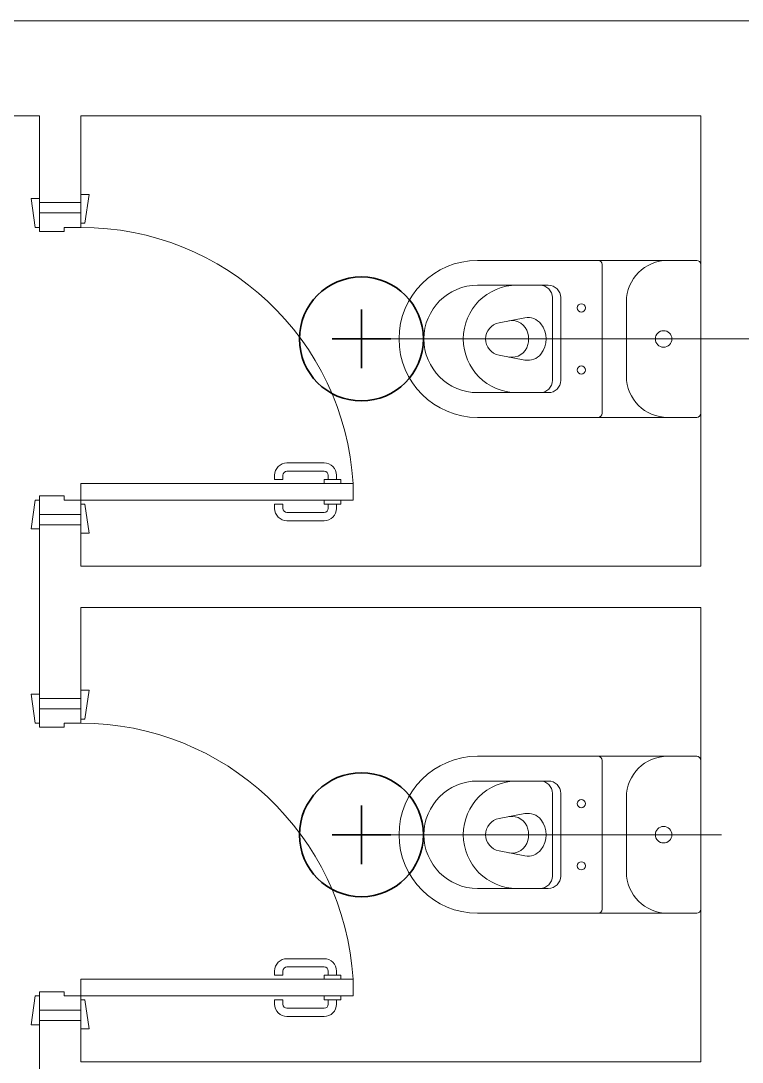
# Model space of a CAD drawing. Header units: inches. Extents: x -12418 to 57169, y -29325 to 19878.
# Drawn here: x 13873 to 15618, y 6282 to 8803 of the extents above; entities that cross this region are included whole.
import ezdxf
from ezdxf.enums import TextEntityAlignment as Align

# ---------------------------------------------------------------- set-up
doc = ezdxf.new("R2010")
doc.units = ezdxf.units.IN
doc.header["$LTSCALE"] = 25
doc.header["$MEASUREMENT"] = 0
doc.layers.get('0').update_dxf_attribs({"color": 8})
for name, color, linetype, lineweight in [('00-Ground Floor$0$SANIT', 250, 'Continuous', 5), ('00-Ground Floor$0$Walls', 251, 'Continuous', 5), ('00-Ground Floor$0$Wooden Joinery', 251, 'Continuous', 5), ('E-LITE-CIRC-NUMB', 6, 'Continuous', 25), ('E-LITE-CLNG @ 100', 150, 'Continuous', 35), ('E-LITE-CTRL', 6, 'Continuous', 25)]:
    doc.layers.add(name, color=color, linetype=linetype, lineweight=lineweight)
doc.styles.add('DC_Simplex', font='SIMPLEX.shx', dxfattribs={"width": 0.7})

# ---------------------------------------------------------------- blocks, each defined once
blk = doc.blocks.new('00-Ground Floor$0$A$C72370EFE')
at = {"layer": '00-Ground Floor$0$Wooden Joinery'}
for p, q in [((-0.01, -0.04), (-0.02, -0.04)), ((-0.01, -0.03), (-0.01, -0.07)), ((0, -0.03), (-0.01, -0.03)), ((0.04, -0.03), (0.05, -0.03)), ((0.05, -0.03), (0.05, -0.07)), ((0.05, -0.04), (0.06, -0.04)), ((-0.05, -0.07), (-0.05, -0.16)), ((-0.03, -0.07), (-0.03, -0.16)), ((-0.01, -0.06), (-0.02, -0.06)), ((0, -0.07), (-0.01, -0.07)), ((0.04, -0.07), (0.05, -0.07)), ((0.05, -0.06), (0.06, -0.06)), ((0.07, -0.07), (0.07, -0.16)), ((0.09, -0.07), (0.09, -0.16)), ((-0.01, -0.17), (-0.02, -0.17)), ((-0.01, -0.17), (-0.01, -0.19)), ((0.05, -0.17), (0.06, -0.17)), ((0.05, -0.17), (0.05, -0.19)), ((-0.01, -0.19), (-0.02, -0.19)), ((0.05, -0.19), (0.06, -0.19))]:
    blk.add_line(p, q, dxfattribs=at)
for centre, radius, start, end in [((-0.02, -0.07), 0.03, 90, 180), ((0.06, -0.07), 0.03, 0, 90), ((-0.02, -0.07), 0.01, 90, 180), ((0.06, -0.07), 0.01, 0, 90), ((-0.02, -0.16), 0.03, 180, 270), ((-0.02, -0.16), 0.01, 180, 270), ((0.06, -0.16), 0.01, 270, 0), ((0.06, -0.16), 0.03, 270, 0)]:
    blk.add_arc(centre, radius, start, end, dxfattribs=at)
blk = doc.blocks.new('00-Ground Floor$0$A$C268A7CF0')
at = {"layer": '00-Ground Floor$0$Wooden Joinery'}
for points in [[(80, 758.8), (80, 768.8), (10, 778.8), (10, 758.8)], [(740, 758.8), (740, 768.8), (810, 778.8), (810, 758.8)], [(70, 658.8), (70, 648.8), (0, 638.8), (0, 658.8)], [(120, 658.8), (120, 0), (80, 0), (80, 658.8)], [(750, 658.8), (750, 648.8), (820, 638.8), (820, 658.8)]]:
    blk.add_lwpolyline(points, close=True, dxfattribs=at)
for points in [[(45, 658.8), (45, 758.8), (20, 758.8), (20, 658.8), (45, 658.8)], [(45, 658.8), (80, 658.8), (80, 698.8), (90, 698.8), (90, 758.8), (45, 758.8), (45, 658.8)], [(775, 658.8), (740, 658.8), (740, 698.8), (730, 698.8), (730, 758.8), (775, 758.8), (775, 658.8)], [(775, 658.8), (775, 758.8), (800, 758.8), (800, 658.8), (775, 658.8)]]:
    blk.add_lwpolyline(points, dxfattribs=at)
blk.add_arc((80, 658.8), 660, 273.4748, 0, dxfattribs=at)
at = {"layer": '00-Ground Floor$0$Wooden Joinery', "xscale": 999.9999999998854, "yscale": 999.9999999998854, "zscale": 999.9999999998854, "rotation": 180}
blk.add_blockref('00-Ground Floor$0$A$C72370EFE', (120, 0), dxfattribs=at)
blk = doc.blocks.new('00-Ground Floor$0$WC manta')
at = {"layer": '00-Ground Floor$0$SANIT'}
for p, q in [((-0.13, 0.18), (-0.13, -0.18)), ((-0.12, 0.19), (0.41, 0.19)), ((0.109, 0.18), (0.109, -0.18)), ((0.239, 0.13), (0.41, 0.13)), ((0.05, 0.09), (0.05, -0.09)), ((0.209, 0.1), (0.209, -0.1)), ((0.229, 0.1), (0.229, -0.1)), ((0.2955, 0.051), (0.3581, 0.0393)), ((-0.18, 0), (0.65, 0)), ((0.2955, -0.051), (0.3581, -0.0393)), ((0.239, -0.13), (0.41, -0.13)), ((-0.12, -0.19), (0.41, -0.19))]:
    blk.add_line(p, q, dxfattribs=at)
for centre, radius in [((0.159, 0.0752), 0.01), ((-0.04, 0), 0.02), ((0.159, -0.0753), 0.01)]:
    blk.add_circle(centre, radius, dxfattribs=at)
for centre, radius, start, end in [((-0.12, 0.18), 0.01, 90, 180), ((-0.05, 0.09), 0.1, 0, 90), ((0.119, 0.18), 0.01, 90, 180), ((0.41, 0), 0.19, 270, 90), ((0.239, 0.1), 0.03, 90, 180), ((0.259, 0.1), 0.03, 90, 180), ((0.3147, 0), 0.13, 270, 90), ((0.41, 0), 0.13, 270, 90), ((0.2882, 0.0117), 0.04, 79.4289, 141.525), ((0.3029, 0), 0.0588, 141.525, 218.475), ((0.3271, 0.0044), 0.04, 79.4289, 166.4176), ((0.3507, 0), 0.04, 280.5711, 79.4289), ((0.3454, 0), 0.0588, 166.4176, 193.5824), ((0.3271, -0.0044), 0.04, 193.5824, 280.5711), ((0.2882, -0.0117), 0.04, 218.475, 280.5711), ((-0.05, -0.09), 0.1, 270, 0), ((0.239, -0.1), 0.03, 180, 270), ((0.259, -0.1), 0.03, 180, 270), ((-0.12, -0.18), 0.01, 180, 270), ((0.119, -0.18), 0.01, 180, 270)]:
    blk.add_arc(centre, radius, start, end, dxfattribs=at)
blk = doc.blocks.new('00-Ground Floor')
at = {"layer": '00-Ground Floor$0$SANIT'}
blk.add_line((15567.9, 8032.6, 0), (16397.9, 8032.6, 0), dxfattribs=at)
at = {"layer": '00-Ground Floor$0$Walls'}
for p, q in [((13847.9, 8802.6, 0), (15771.5, 8802.6, 0)), ((13847.9, 8572.6, 0), (13917.9, 8572.6, 0)), ((13917.9, 8572.6, 0), (13917.9, 8362.6, 0)), ((14017.9, 8572.6, 0), (15517.9, 8572.6, 0)), ((14017.9, 8572.6, 0), (14017.9, 8362.6, 0)), ((15517.9, 7482.6, 0), (15517.9, 8572.6, 0)), ((13917.9, 8362.6, 0), (14017.9, 8362.6, 0)), ((13917.9, 7582.6, 0), (14017.9, 7582.6, 0)), ((13917.9, 7582.6, 0), (13917.9, 7162.6, 0)), ((14017.9, 7582.6, 0), (14017.9, 7482.6, 0)), ((15517.9, 7482.6, 0), (14017.9, 7482.6, 0)), ((15517.9, 7382.6, 0), (14017.9, 7382.6, 0)), ((14017.9, 7382.6, 0), (14017.9, 7162.6, 0)), ((15517.9, 6282.6, 0), (15517.9, 7382.6, 0)), ((13917.9, 7162.6, 0), (14017.9, 7162.6, 0)), ((13917.9, 6382.6, 0), (13917.9, 5962.6, 0)), ((13917.9, 6382.6, 0), (14017.9, 6382.6, 0)), ((14017.9, 6382.6, 0), (14017.9, 6282.6, 0)), ((15517.9, 6282.6, 0), (14017.9, 6282.6, 0))]:
    blk.add_line(p, q, dxfattribs=at)
at = {"layer": '00-Ground Floor$0$SANIT', "xscale": -999.9999999999995, "yscale": 999.9999999999995, "zscale": 999.9999999999995}
for p in [(15387.9, 8032.6, 0), (15387.9, 6832.6, 0)]:
    blk.add_blockref('00-Ground Floor$0$WC manta', p, dxfattribs=at)
at = {"layer": '00-Ground Floor$0$Wooden Joinery', "rotation": 90.00000000000001}
for p in [(14676.7, 7562.6, 0), (14676.7, 6362.6, 0)]:
    blk.add_blockref('00-Ground Floor$0$A$C268A7CF0', p, dxfattribs=at)
blk = doc.blocks.new('DC_LT-CL-Point')
for p, q in [((0, -0.711), (0, 0.711)), ((0.711, 0), (-0.711, 0))]:
    blk.add_line(p, q)
blk.add_circle((0, 0), 1.5)
at = {"layer": 'E-LITE-CIRC-NUMB', "style": 'DC_Simplex', "width": 0.7, "flags": 8}
blk.add_attdef('CIRCUIT', text='', height=2, rotation=360, dxfattribs=at).set_placement((-3.364, 1.5), align=Align.RIGHT)
at = {"layer": 'E-LITE-CTRL', "style": 'DC_Simplex', "width": 0.7, "flags": 8}
blk.add_attdef('CONTROL', (3.364, -3.498), '', height=2, rotation=360, dxfattribs=at)

msp = doc.modelspace()

# ---------------------------------------------------------------- block references
msp.add_blockref('00-Ground Floor', (0, 0))
at = {"layer": 'E-LITE-CLNG @ 100', "xscale": 99.99999999999999, "yscale": 99.99999999999999, "zscale": 99.99999999999999}
for p in [(14696.9, 8032.6, 0), (14696.9, 6832.6, 0)]:
    msp.add_blockref('DC_LT-CL-Point', p, dxfattribs=at)

doc.saveas('drawing.dxf')
